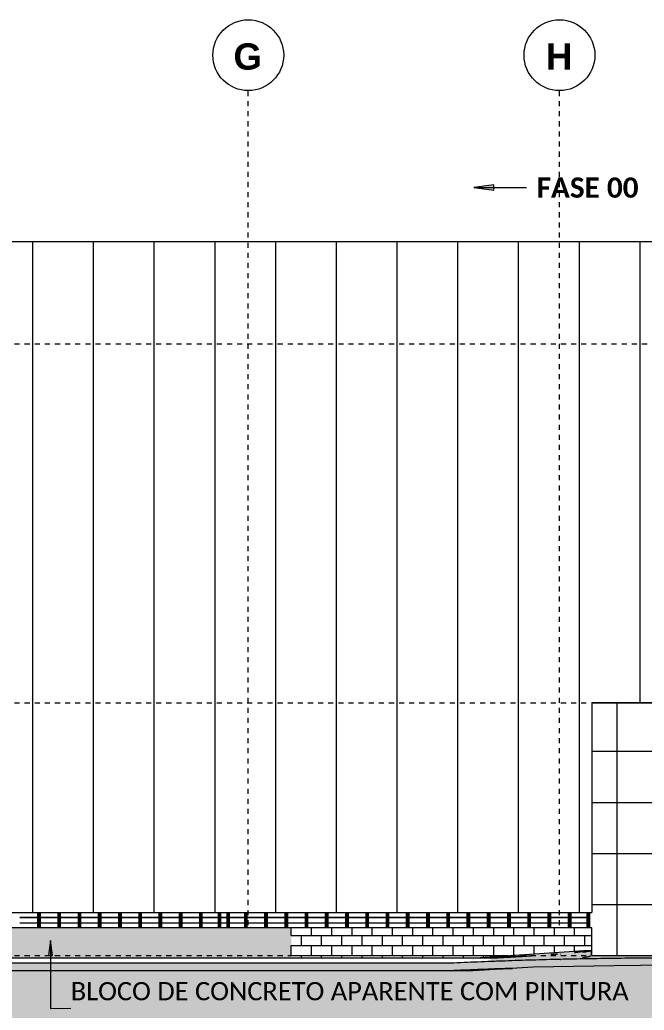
# Model space of a CAD drawing. Header units: metres. Extents: x -3 to 469, y -13 to 19.
# Drawn here: x 316.59 to 328.93, y -1.08 to 18.51 of the extents above; entities that cross this region are included whole.
import ezdxf

# ---------------------------------------------------------------- set-up
doc = ezdxf.new("R2010")
doc.units = ezdxf.units.M
doc.linetypes.add('Center', pattern=[0.029999999120608165, 0.01200000007375544, -0.005999999682284242, 0.005999999682284242, -0.005999999682284242])
doc.linetypes.add('Grid Line', pattern=[0.022225, 0.0127, -0.003175, 0.003175, -0.003175])
for name, color, linetype, lineweight in [('A-ANNO-KEYN', 7, 'Continuous', 5), ('A-DETL-1', 7, 'Continuous', 20), ('A-DOOR', 7, 'Continuous', 9), ('A-FLOR', 7, 'Continuous', 9), ('A-FLOR-1', 7, 'Continuous', 20), ('A-GLAZ-CURT', 7, 'Continuous', 5), ('A-GLAZ-CWMG', 7, 'Continuous', 5), ('A-WALL', 7, 'Continuous', 9), ('G-ANNO-TEXT', 7, 'Continuous', 5), ('I-WALL', 7, 'Continuous', 9), ('S-GRID-IDEN', 7, 'Continuous', 5), ('S-GRID-IDEN-1', 7, 'Continuous', 18)]:
    doc.layers.add(name, color=color, linetype=linetype, lineweight=lineweight)
for name, color, linetype, lineweight, true_color in [('A-DETL-GENF-1', 7, 'Continuous', 5, 0xb8a087), ('A-DOOR-2', 9, 'Continuous', 5, 0x808080), ('A-FLOR-LEVL-2', 7, 'Center', 5, 0x0080c0), ('A-FLOR-PATT-1', 7, 'Continuous', 9, 0x74756c), ('A-FLOR-PATT-2', 7, 'Continuous', 20, 0xc0c0c0), ('A-FLOR-PATT-3', 7, 'Continuous', 20, 0xe3e2df), ('A-FLOR-PATT-4', 7, 'Continuous', 5, 0xb8a087), ('A-FLOR-PATT-5', 7, 'Continuous', 20, 0xd8dad9), ('A-GLAZ-CWMG-1', 7, 'Continuous', 5, 0xf2f2f2), ('A-WALL-PATT-2', 7, 'Continuous', 5, 0x5f5f5f), ('A-WALL-PATT-3', 7, 'Continuous', 5, 0x515151), ('S-GRID-1', 9, 'Grid Line', 5, 0x808080)]:
    doc.layers.add(name, color=color, linetype=linetype, lineweight=lineweight, true_color=true_color)
doc.styles.add('Arial_B', font='arialbd.ttf', dxfattribs={"height": 0.5199999999999995})
doc.styles.add('Calibri_2', font='calibri.ttf', dxfattribs={"height": 0.3599999999999997})
doc.styles.add('Calibri_B', font='calibrib.ttf', dxfattribs={"height": 0.4})
pattern_1 = [(90, (285.6506826586057, 0), (-1.2, 7.347880794884119e-17), [])]
pattern_2 = [(45, (292.2926826586057, 0), (0, 1.796051224213831), [1.27, -1.27]), (45, (292.6296826586056, -0.33676), (0, 1.796051224213831), [1.27, -1.27]), (45, (292.9656826586057, -0.67352), (0, 1.796051224213831), [1.27, -1.27]), (135, (292.2926826586057, 0.2245), (-1.796051224213831, 1.110223024625157e-16), [1.27, -1.27]), (135, (292.6296826586056, 0.56126), (-1.796051224213831, 1.110223024625157e-16), [1.27, -1.27]), (135, (292.9656826586057, 0.89802), (-1.796051224213831, 1.110223024625157e-16), [1.27, -1.27])]

# ---------------------------------------------------------------- blocks, each defined once
blk = doc.blocks.new('_DOR-___-PortaCorrer - PF3-570X500 2-4882894-FACHADA 03')
at = {"layer": 'A-DOOR-2'}
h = blk.add_hatch(dxfattribs=at)
h.set_pattern_fill('FP_62', color=256, style=0, pattern_type=2)
h.set_pattern_definition([(0, (42.798, 0), (0, 1.01), []), (90, (42.798, 0), (-1.2, 7.347880794884119e-17), [])])
h.paths.add_polyline_path([(44.75318645062482, 0), (46.25750000000026, 0), (46.25750000000026, 0.5499999999999963), (46.29750000000026, 0.5499999999999963), (46.29750000000026, 0.84999999999998), (46.25750000000026, 0.84999999999998), (46.25750000000026, 4.999999999999989), (40.55750000000024, 4.999999999999989), (40.55750000000024, 0.84999999999998), (40.51750000000025, 0.84999999999998), (40.51750000000025, 0.5499999999999963), (40.55750000000024, 0.5499999999999963), (40.55750000000024, 0), (44.61138550147869, 0)])
blk = doc.blocks.new('System Panel - COMOVENTE-4464555-FACHADA 03')
at = {"layer": 'A-GLAZ-CURT'}
h = blk.add_hatch(dxfattribs=at)
h.set_pattern_fill('FP_65', color=256, style=0, pattern_type=2)
h.set_pattern_definition([(0, (20.477, 0.65), (0, 0.15), [])])
h.paths.add_polyline_path([(20.63999999999977, 0.5499999999999998), (20.63999999999977, 0.7500000000000063), (20.31499999969496, 0.7500000000000063), (20.31499999969496, 0.5499999999999998), (20.57999999999978, 0.5499999999999998)])
blk.add_line((20.63999999999975, 0.7499999999999998), (20.31499999969495, 0.7499999999999998), dxfattribs=at)
blk = doc.blocks.new('System Panel - COMOVENTE-4463888-FACHADA 03')
at = {"layer": 'A-GLAZ-CURT'}
h = blk.add_hatch(dxfattribs=at)
h.set_pattern_fill('FP_66', color=256, style=0, pattern_type=2)
h.set_pattern_definition([(0, (20.09, 0.65), (0, 0.15), [])])
h.paths.add_polyline_path([(20.26499999969496, 0.5499999999999998), (20.26499999969496, 0.7500000000000063), (19.91499999969496, 0.7500000000000063), (19.91499999969496, 0.5499999999999998), (20.11458733656054, 0.5499999999999998)])
blk.add_line((20.26499999969495, 0.7499999999999998), (19.91499999969495, 0.7499999999999998), dxfattribs=at)
blk = doc.blocks.new('System Panel - COMOVENTE-V48-FACHADA 03')
at = {"layer": 'A-GLAZ-CURT'}
h = blk.add_hatch(dxfattribs=at)
h.set_pattern_fill('FP_68', color=256, style=0, pattern_type=2)
h.set_pattern_definition([(0, (20.477, 0.85), (0, 0.15), [])])
h.paths.add_polyline_path([(20.63999999999977, 0.7499999999999998), (20.63999999999977, 0.8499999999999771), (20.31499999969496, 0.8499999999999771), (20.31499999969496, 0.7499999999999998), (20.49956544771779, 0.7499999999999998)])
blk.add_line((20.31499999969495, 0.7499999999999998), (20.63999999999975, 0.7499999999999998), dxfattribs=at)
blk = doc.blocks.new('System Panel - COMOVENTE-V49-FACHADA 03')
at = {"layer": 'A-GLAZ-CURT'}
h = blk.add_hatch(dxfattribs=at)
h.set_pattern_fill('FP_69', color=256, style=0, pattern_type=2)
h.set_pattern_definition([(0, (20.09, 0.85), (0, 0.15), [])])
h.paths.add_polyline_path([(20.26499999969499, 0.7499999999999998), (20.26499999969499, 0.8499999999999771), (19.91499999969498, 0.8499999999999771), (19.91499999969498, 0.7499999999999998), (20.11458733656054, 0.7499999999999998)])
blk.add_line((19.91499999969496, 0.7499999999999998), (20.26499999969495, 0.7499999999999998), dxfattribs=at)
blk = doc.blocks.new('Rectangular Mullion - 80mm x 50mm aluminio-4468392-FACHADA 03')
at = {"layer": 'A-GLAZ-CWMG-1'}
blk.add_hatch(color=256, dxfattribs=at).paths.add_polyline_path([(40.46750000000026, 0.8499999999999882), (40.46750000000026, 0.7500000000000109), (40.51750000000025, 0.7500000000000109), (40.51750000000025, 0.8499999999999882)])
at = {"layer": 'A-GLAZ-CWMG'}
for p, q in [((40.46750000000021, 0.7500000000000001), (40.46750000000021, 0.8499999999999915)), ((40.51750000000021, 0.7500000000000001), (40.51750000000021, 0.8499999999999915))]:
    blk.add_line(p, q, dxfattribs=at)
blk = doc.blocks.new('Rectangular Mullion - 80mm x 50mm aluminio-4464568-FACHADA 03')
at = {"layer": 'A-GLAZ-CWMG-1'}
blk.add_hatch(color=256, dxfattribs=at).paths.add_polyline_path([(20.63999999999978, 0.7499999999999998), (20.63999999999978, 0.5499999999999933), (20.68999999999977, 0.5499999999999933), (20.68999999999977, 0.7499999999999998)])
at = {"layer": 'A-GLAZ-CWMG'}
for p, q in [((20.63999999999975, 0.5499999999999998), (20.63999999999975, 0.7499999999999998)), ((20.68999999999975, 0.5499999999999998), (20.68999999999975, 0.7499999999999998)), ((20.68999999999975, 0.5499999999999998), (20.63999999999975, 0.5499999999999998))]:
    blk.add_line(p, q, dxfattribs=at)
blk = doc.blocks.new('Rectangular Mullion - 80mm x 50mm aluminio-4464544-FACHADA 03')
at = {"layer": 'A-GLAZ-CWMG-1'}
blk.add_hatch(color=256, dxfattribs=at).paths.add_polyline_path([(20.31499999969498, 0.5499999999999998), (20.31499999969498, 0.7500000000000063), (20.26499999969496, 0.7500000000000063), (20.26499999969496, 0.5499999999999998), (20.30707639213917, 0.5499999999999998)])
at = {"layer": 'A-GLAZ-CWMG'}
for p, q in [((20.26499999969495, 0.7499999999999998), (20.26499999969495, 0.5499999999999998)), ((20.31499999969495, 0.7499999999999998), (20.31499999969495, 0.5499999999999998)), ((20.31499999969495, 0.5499999999999998), (20.26499999969495, 0.5499999999999998))]:
    blk.add_line(p, q, dxfattribs=at)
blk = doc.blocks.new('Rectangular Mullion - 80mm x 50mm aluminio-4464545-FACHADA 03')
at = {"layer": 'A-GLAZ-CWMG-1'}
blk.add_hatch(color=256, dxfattribs=at).paths.add_polyline_path([(20.31499999969498, 0.749999999999983), (20.31499999969498, 0.8499999999999602), (20.26499999969496, 0.8499999999999592), (20.26499999969496, 0.7499999999999819), (20.30707639213917, 0.7499999999999829)])
at = {"layer": 'A-GLAZ-CWMG'}
for p, q in [((20.26499999969495, 0.8499999999999908), (20.26499999969495, 0.7499999999999992)), ((20.31499999969495, 0.8499999999999918), (20.31499999969495, 0.7500000000000003))]:
    blk.add_line(p, q, dxfattribs=at)
blk = doc.blocks.new('Rectangular Mullion - 80mm x 50mm aluminio-4468393-FACHADA 03')
at = {"layer": 'A-GLAZ-CWMG-1'}
blk.add_hatch(color=256, dxfattribs=at).paths.add_polyline_path([(26.51999999999975, 0.55), (26.51999999999975, 0.7500000000000066), (26.46999999999976, 0.7500000000000066), (26.46999999999976, 0.55)])
at = {"layer": 'A-GLAZ-CWMG'}
for p, q in [((26.46999999999974, 0.7500000000000001), (26.46999999999974, 0.55)), ((26.51999999999974, 0.7500000000000001), (26.51999999999974, 0.55)), ((26.51999999999974, 0.55), (26.46999999999974, 0.55))]:
    blk.add_line(p, q, dxfattribs=at)
blk = doc.blocks.new('Rectangular Mullion - 80mm x 50mm aluminio-4468394-FACHADA 03')
at = {"layer": 'A-GLAZ-CWMG-1'}
blk.add_hatch(color=256, dxfattribs=at).paths.add_polyline_path([(26.46999999999976, 0.7500000000000001), (26.51999999999975, 0.7500000000000001), (26.51999999999975, 0.8499999999999773), (26.46999999999976, 0.8499999999999773), (26.46999999999976, 0.8052303374414579)])
at = {"layer": 'A-GLAZ-CWMG'}
for p, q in [((26.46999999999974, 0.8499999999999915), (26.46999999999974, 0.7500000000000001)), ((26.51999999999974, 0.8499999999999915), (26.51999999999974, 0.7500000000000001))]:
    blk.add_line(p, q, dxfattribs=at)
blk = doc.blocks.new('System Panel - COMOVENTE-4474291-FACHADA 03')
at = {"layer": 'A-GLAZ-CURT'}
h = blk.add_hatch(dxfattribs=at)
h.set_pattern_fill('FP_73', color=256, style=0, pattern_type=2)
h.set_pattern_definition([(0, (33.287, 0.65), (0, 0.15), [])])
h.paths.add_polyline_path([(33.22999999999979, 0.55), (33.34499999999992, 0.5500941161651585), (33.34499999999992, 0.7500000000000066), (33.22999999999979, 0.7500000000000066), (33.22999999999979, 0.5500941161651585)])
blk.add_line((33.34499999999989, 0.7500000000000001), (33.22999999999976, 0.7500000000000001), dxfattribs=at)
blk = doc.blocks.new('System Panel - COMOVENTE-V52-FACHADA 03')
at = {"layer": 'A-GLAZ-CURT'}
h = blk.add_hatch(dxfattribs=at)
h.set_pattern_fill('FP_74', color=256, style=0, pattern_type=2)
h.set_pattern_definition([(0, (33.287, 0.85), (0, 0.15), [])])
h.paths.add_polyline_path([(33.30008764369651, 0.7500000000000001), (33.34499999999992, 0.7500000000000001), (33.34499999999992, 0.8499999999999773), (33.22999999999979, 0.8499999999999773), (33.22999999999979, 0.7500000000000001), (33.2760219641907, 0.7500000000000001)])
blk.add_line((33.22999999999976, 0.7500000000000001), (33.34499999999989, 0.7500000000000001), dxfattribs=at)
blk = doc.blocks.new('System Panel - COMOVENTE-4792840-FACHADA 03')
at = {"layer": 'A-GLAZ-CURT'}
h = blk.add_hatch(dxfattribs=at)
h.set_pattern_fill('FP_81', color=256, style=0, pattern_type=2)
h.set_pattern_definition([(0, (33.544, 0.65), (0, 0.15), [])])
h.paths.add_polyline_path([(33.39499999999992, 0.55), (33.69249999969546, 0.5500941161651585), (33.69249999969546, 0.7500000000000066), (33.39499999999992, 0.7500000000000066), (33.39499999999992, 0.5500941161651585)])
blk.add_line((33.69249999969542, 0.7500000000000001), (33.39499999999988, 0.7500000000000001), dxfattribs=at)
blk = doc.blocks.new('System Panel - COMOVENTE-V61-FACHADA 03')
at = {"layer": 'A-GLAZ-CURT'}
h = blk.add_hatch(dxfattribs=at)
h.set_pattern_fill('FP_82', color=256, style=0, pattern_type=2)
h.set_pattern_definition([(0, (33.544, 0.85), (0, 0.15), [])])
h.paths.add_polyline_path([(33.39499999999992, 0.7500000000000001), (33.69249999969546, 0.7500000000000001), (33.69249999969546, 0.8499999999999773), (33.39499999999992, 0.8499999999999773), (33.39499999999992, 0.8052303374414579)])
blk.add_line((33.39499999999988, 0.7500000000000001), (33.69249999969542, 0.7500000000000001), dxfattribs=at)
blk = doc.blocks.new('Eixo - CABEÇA DE EIXO - PRETO-498843-FACHADA 03')
at = {"layer": 'S-GRID-IDEN-1'}
blk.add_circle((7.579999999999852, 17.80780489437251), 0.6999999999999995, dxfattribs=at)

msp = doc.modelspace()

# ---------------------------------------------------------------- hatches: boundary and pattern name
at = {"layer": 'A-ANNO-KEYN'}
msp.add_hatch(color=256, dxfattribs=at).paths.add_polyline_path([(317.1996341455227, 0.2998647968201069), (317.1601383962465, -0.0001352031798931246), (317.239129894799, -0.0001352031798931246)])
at = {"layer": 'A-DETL-GENF-1'}
h = msp.add_hatch(dxfattribs=at)
h.set_pattern_fill('FP_49', color=256, style=0, pattern_type=2)
h.set_pattern_definition(pattern_2)
h.paths.add_polyline_path([(303.6034888835936, -12.97212561147883), (343.6412124439481, -12.97212561147883), (343.6412124439481, -0.3000000000013352), (342.9594195465495, -0.3000000000013352), (340.9797702107379, -0.2528434592219048), (333.6317815538595, -0.1824238642519507), (330.3594676090228, -0.1844558582933729), (328.2420879976579, -0.2019106275537743), (326.7021755530289, -0.2304402840508508), (325.5544284177802, -0.3000000000013352), (314.5753650515754, -0.2981694964382585), (312.2654963846319, -0.2528110085935074), (307.7186826586056, -0.3000000000013352), (307.7186826586056, -0.2000000000000065), (287.2848842916971, -0.2000000000000065), (283.0288400875979, -1.833742301474804), (279.3044600019482, -2.831686937731223), (275.4827530811579, -4.29749408808457), (274.3030608364272, -4.703694703129012), (272.8886551865755, -5.849057814839805), (271.6661313134695, -6.900000000000078), (270.150115869496, -8.265026436971562), (266.1276705105915, -12.01601741731586), (265.6276705105915, -12.01601741731586), (263.1807872120819, -12.14337577164138), (254.8560644967603, -12.43408149466585), (253.7565938355732, -12.43408149466585), (245.0868159876909, -11.97971769078101), (245.0868159876909, -12.97212561147883), (300.5236639943356, -12.97212561147883)])
at = {"layer": 'A-FLOR-PATT-1'}
h = msp.add_hatch(color=256, dxfattribs=at)
h.paths.add_polyline_path([(328.885540927495, -0.1959467432163153), (330.7444457201801, -0.1824238642519507), (333.6801098706472, -0.1824238642519507), (340.9797702107379, -0.2528434592219048), (342.9594195465493, -0.3000000000000011), (343.6412124439481, -0.3000000000000011), (343.6412124439481, -0.1500000000000005), (335.0611951635282, -0.1500000000000005), (330.5519566646014, -0.04123149299376801), (329.782000442287, -0.04263684405322565), (328.8855472444629, -0.05039373461960818), (328.8855415143849, -0.1824238642518814)])
h.paths.add_polyline_path([(321.3124819968273, -0.3000000000000011), (325.1014782296008, -0.3000000000000011), (326.543627138167, -0.2400491799160677), (326.7404228435612, -0.2281222903189744), (328.4345770532366, -0.1994625042432615), (328.8855407344936, -0.1953357354524866), (328.8855407344936, -0.05039381139507823), (327.8039566408422, -0.06500769831546369), (326.8946646086075, -0.08552900719082236), (326.5096864974503, -0.09706850526216941), (325.7397302751358, -0.1246191251073798), (325.1014782296008, -0.1500000000000005), (314.4798860195558, -0.1500000000000005), (313.6033699074273, -0.1275491367204109), (312.8429635513677, -0.1119840079570908), (312.0730073290532, -0.1081307474747412), (311.3030511067387, -0.1092905073975125), (310.6649164848492, -0.1133853975229789), (309.3781605509524, -0.1276612733638053), (307.8686826586054, -0.1500000000000005), (307.8686826586054, -0.3000000000000011), (309.5706496065311, -0.2751090173921032), (310.7255839400028, -0.2629689078786536), (312.3600333193026, -0.2539927970233029), (312.8429635513677, -0.2619840076004209), (313.0354526069464, -0.265105297971854), (314.767854107154, -0.3000000000000011), (320.5425257745129, -0.3000000000000011)])
at = {"layer": 'A-FLOR-PATT-2'}
h = msp.add_hatch(color=256, dxfattribs=at)
h.paths.add_polyline_path([(327.2347524528718, -0.07658983573285337), (327.5859723471527, -0.069374999993147), (328.2420879976579, -0.0583350962623867), (328.8855472444629, -0.05039373461960818), (330.7713232287042, -0.03092361974532601), (333.1836826586056, 0), (327.8892404778433, -0.002027285687116637), (327.8691208918352, -0.01050880055195366), (327.835001796011, -0.01892675024917553), (327.7701634276688, -0.02999999999999318), (327.6246932749728, -0.0467473002779042), (327.3994407413324, -0.06587072990719639), (327.2524261774951, -0.07584053340885052)])
h.paths.add_polyline_path([(331.7129282608178, -0.010307873248442), (331.7129282608178, -0.01030048927726702), (331.8993800536518, -0.01030523749513418)])
at = {"layer": 'A-FLOR-PATT-3'}
msp.add_hatch(color=256, dxfattribs=at).paths.add_polyline_path([(325.8957244905614, -0.1187107580468018), (326.6367229260052, -0.0928822945924077), (327.0370271738484, -0.08178702287310821), (327.3075993415737, -0.07249923347535941), (327.5641497049385, -0.05250203118477457), (327.603641384644, -0.04874975557895855), (327.7521293596148, -0.03231959076345702), (327.8297931609569, -0.01999962303158004), (327.8792290719284, -0.007491816312069341), (327.8929572533761, -3.465174813754857e-14), (327.8929572533761, 0.0999999999999946), (327.8792140579827, 0.09250000000000497), (327.8540687895645, 0.08499999999998067), (327.7701574099569, 0.06999999999998409), (327.643089015813, 0.0549999999999875), (327.4721317753434, 0.03971635941964292), (327.1582840395506, 0.01750000000000469), (326.6367229260052, -0.01250000000000582), (325.8957244905614, -0.05000000000000596), (325.8957244905614, -0.107858603988188)])
at = {"layer": 'A-FLOR-PATT-4'}
h = msp.add_hatch(dxfattribs=at)
h.set_pattern_fill('FP_49', color=256, style=0, pattern_type=2)
h.set_pattern_definition(pattern_2)
h.paths.add_polyline_path([(325.5544284177802, -0.3000000000013525), (326.3171974418717, -0.2534115656539361), (325.9322193307144, -0.2673284958208825), (325.1014782296008, -0.3000000000000011), (325.1622631083999, -0.3000000000013525)])
h.paths.add_polyline_path([(307.8686826586054, -0.3000000000000011), (311.688029217896, -0.2580440090810928), (310.6649164848492, -0.2633853975229795), (309.3781605509524, -0.2776612733638059), (308.2232262174807, -0.2944082430109012)])
h.paths.add_polyline_path([(313.8966728224703, -0.2846354590010363), (312.9020945271889, -0.2623959316506018), (312.8429635513677, -0.2636230764931934), (313.8054088292609, -0.2828155320182527)])
h.paths.add_polyline_path([(340.6670398434007, -0.2498265591503023), (339.7168015138987, -0.2268382595884956), (339.021475110061, -0.225721712182296), (337.6116483601366, -0.2203512930828405), (340.5613875546901, -0.2488073348258608)])
at = {"layer": 'A-FLOR-PATT-5'}
msp.add_hatch(color=256, dxfattribs=at).paths.add_polyline_path([(325.6116524987548, -0.05000000000000596), (325.9322193307144, -0.0480297773779715), (326.7754846835892, -0.0008473642069161088), (327.164805539359, 0.02499999999999432), (327.4067867064947, 0.04474676608196401), (327.5569552478872, 0.06052788738167797), (327.6650162940667, 0.07631624319439675), (327.7023303488075, 0.08421052631578219), (327.7288966657816, 0.09250000000000497), (327.7424447278855, 0.0999999999999946), (325.4929424733851, -0.05000000000000596), (325.5472412195571, -0.05000000000000596)])
h = msp.add_hatch(color=256, dxfattribs=at)
h.paths.add_polyline_path([(327.7281836098814, 0.09210526315788839), (327.7281896097762, 0.09210526315788839), (327.7308139663245, 0.09195679570430944)])
h.paths.add_polyline_path([(327.1112614597201, 0.02105263157893255), (327.1112670633701, 0.02105220792321197), (327.0871536641862, 0.01927598329146081)])
h.paths.add_polyline_path([(325.8957244905614, -0.04998489169373602), (326.8176616316161, -0.002631578947386061), (327.2796427197648, 0.02552291728819032), (327.5642583102762, 0.04751032662638564), (327.7118533530916, 0.06249999999999446), (327.8176542090326, 0.07749999999999105), (327.8792069385224, 0.09250000000000497), (327.8929572533761, 0.0999999999999946), (327.7424447278855, 0.0999999999999946), (327.7281836098814, 0.09210526315788839), (327.7023303488074, 0.08421052631578219), (327.6164559616067, 0.0684210526315871), (327.4721317753434, 0.05118246401783422), (327.2627453317877, 0.03250000000000128), (326.9964082100764, 0.01315789473684367), (326.4751081602921, -0.01842105263158114), (325.9322193307144, -0.0480297773779715)])
at = {"layer": 'A-WALL-PATT-2'}
h = msp.add_hatch(dxfattribs=at)
h.set_pattern_fill('FP_63', color=256, style=0, pattern_type=2)
h.set_pattern_definition(pattern_1)
h.paths.add_polyline_path([(317.4627008852548, 0.84999999999998), (327.8561826586059, 0.84999999999998), (327.8571098865007, 4.999999999999989), (333.5961826586059, 4.999999999999989), (333.5961826586059, 0.84999999999998), (341.9486826586055, 0.84999999999998), (341.9486826586055, 14.11342740336041), (286.8904220323359, 14.11342740336041), (286.8904220323359, 0.84999999999998), (308.0686826586054, 0.84999999999998), (308.0686826586054, 4.999999999999989), (313.7686826586054, 4.999999999999989), (313.7686826586054, 0.84999999999998), (315.9227884406258, 0.84999999999998)])
h = msp.add_hatch(dxfattribs=at)
h.set_pattern_fill('FP_63', color=256, style=0, pattern_type=2)
h.set_pattern_definition(pattern_1)
h.paths.add_polyline_path([(327.8561826586059, 0.84999999999998), (327.8961826586059, 0.84999999999998), (327.8961826586059, 4.999999999999989), (327.8561826586059, 4.999999999999989), (327.8561826586059, 1.315502779994072)])
at = {"layer": 'A-WALL-PATT-3'}
h = msp.add_hatch(dxfattribs=at)
h.set_pattern_fill('FP_48', color=256, style=0, pattern_type=2)
h.set_pattern_definition([(0, (321.8886826586057, 0), (0, 0.2), []), (90, (321.8886826586057, 0), (-0.2, 0.2), [0.2, -0.2])])
h.paths.add_polyline_path([(319.7725695521983, -0.05000000000000596), (321.9586826586054, -0.05000000000000596), (321.9586826586054, 0.5499999999999963), (313.7686826586054, 0.5499999999999963), (313.7686826586054, 0.0999999999999946), (313.9338821772694, 0.09884181641048986), (315.7666233134605, -0.05000000000000596), (319.0026133298838, -0.05000000000000596)])
h.paths.add_polyline_path([(286.9256826580302, -0.04875540998695797), (293.2090798823477, -0.03901235445288258), (307.7186826586054, -0.003799999999999136), (307.7186826586054, 0), (308.0686826586054, 0), (308.0686826586054, 0.5499999999999963), (286.9256826580302, 0.5499999999999963), (286.9256826580302, -0.02379999999999459)])
h = msp.add_hatch(dxfattribs=at)
h.set_pattern_fill('FP_61', color=256, style=0, pattern_type=2)
h.set_pattern_definition([(0, (321.9586826586057, 0), (0, 0.2), []), (90, (321.9586826586057, 0), (-0.2, 0.2), [0.2, -0.2])])
h.paths.add_polyline_path([(341.6216826589584, -0.1500000000000005), (341.6200773603725, 0.5499999999999963), (333.5961826586059, 0.5499999999999963), (333.5961826586059, 0), (334.0167596650168, -0.0002041264587954629), (340.2086826586043, -0.1500000000000005), (341.3313437770046, -0.1500000000000005)])
h.paths.add_polyline_path([(325.1622631083999, -0.05000000000000596), (325.524256681359, -0.04791192421049505), (327.7424447278855, 0.0999999999999946), (327.8929572533761, 0.0999999999999946), (327.8929572533761, 0), (327.8961826586059, 0), (327.8961826586059, 0.5499999999999963), (321.9586826586054, 0.5499999999999963), (321.9586826586054, -0.05000000000000596), (323.6223506637709, -0.05000000000000596)])
at = {"layer": 'G-ANNO-TEXT'}
msp.add_hatch(color=256, dxfattribs=at).paths.add_polyline_path([(325.5630768444549, 15.18951294367609), (325.9630768444549, 15.13685194464113), (325.9630768444549, 15.24217394271104)])

# ---------------------------------------------------------------- linework, layer by layer
at = {"layer": 'A-ANNO-KEYN'}
for p, q in [((317.1996341455227, 0.2998647968201069), (317.1601383962465, -0.0001352031798931246)), ((317.239129894799, -0.0001352031798931246), (317.1996341455227, 0.2998647968201069)), ((317.1996341455227, 0.2998647968201069), (317.1996341455227, -1.043845214071044)), ((317.1601383962465, -0.0001352031798931246), (317.239129894799, -0.0001352031798931246)), ((317.1996341455227, -1.043845214071044), (317.5998881913201, -1.042845214071044))]:
    msp.add_line(p, q, dxfattribs=at)
at = {"layer": 'A-DETL-1'}
for p, q in [((341.9886826586055, 14.1134274033604), (286.850422032336, 14.1134274033604)), ((333.5961826586058, 4.999999999999982), (327.8961826586058, 4.999999999999982)), ((327.8961826586058, 4.999999999999982), (327.8961826586058, 0.8499999999999995)), ((313.7686826586054, 0.8499999999999998), (327.8961826586058, 0.8499999999999998)), ((330.6201098706556, -0.182423864251883), (328.340179155812, -0.2001984400193067)), ((325.5544284177801, -0.3000000000013222), (314.6671594292232, -0.3000000000013222)), ((326.7404228435612, -0.2281222903189637), (325.5544284177801, -0.3000000000013222)), ((328.3401791558085, -0.2001984400193618), (326.7404228435612, -0.2281222903189641))]:
    msp.add_line(p, q, dxfattribs=at)
at = {"layer": 'A-FLOR'}
for p, q in [((325.4929424733851, -0.05), (327.7424447278855, 0.09999999999999994)), ((327.7424447278855, 0.09999999999999998), (327.892957253376, 0.09999999999999998)), ((327.892957253376, -0.0008491914039074438), (327.892957253376, 0.1)), ((327.892957253376, 0), (334.008321947182, 0)), ((325.8957244905614, -0.05), (315.76591542142, -0.05))]:
    msp.add_line(p, q, dxfattribs=at)
for points in [[(327.1112614597201, 0.02105263157894502), (327.1034881452734, 0.020500260902526), (327.095657773299, 0.01994789022610698), (327.0877715615856, 0.01939551954968797)], [(327.0877715615856, 0.01939551954969035), (327.095657773299, 0.01994789022610936), (327.1034881452733, 0.02050026090252837), (327.1112614597201, 0.02105263157894738)], [(327.279909090382, 0.0255229172881887), (327.2773631752346, 0.02534861152545913), (327.2748107227008, 0.02517430576272956), (327.272251761279, 0.02499999999999999)], [(327.7281836098814, 0.09210526315789462), (327.7214915637018, 0.08947387577818923), (327.712867774953, 0.08684248839848384), (327.7023326497412, 0.08421110101877845)], [(327.7023326497412, 0.08421110101878886), (327.712867774953, 0.08684248839849079), (327.7214915637018, 0.08947387577819273), (327.7281836098813, 0.09210526315789465)], [(327.8176542090325, 0.07750000000000001), (327.7896585961095, 0.0725), (327.754274690299, 0.06749999999999999), (327.7118533530916, 0.06249999999999999)], [(327.8792069385224, 0.0925), (327.8727192648755, 0.09000031970555787), (327.8643335685622, 0.08750063941111573), (327.8540695127976, 0.08500095911667359)], [(326.0475195994591, -0.04250000000000005), (325.9970629059383, -0.04500000000000003), (325.9464276867686, -0.04750000000000001), (325.8957244905614, -0.05)], [(326.0428083626211, -0.04210526315789651), (325.9939335095326, -0.04473180600317529), (325.9448684420909, -0.04735834884845407), (325.89572515482, -0.04998489169373285)], [(325.89572515482, -0.04998489169373099), (325.944868442091, -0.04735834884845221), (325.9939335095327, -0.04473180600317345), (326.0428083626211, -0.04210526315789468)], [(326.1890285846602, -0.03421052631579127), (326.1405547083772, -0.03684209658058632), (326.0917772496447, -0.03947366684538138), (326.0428088473186, -0.04210523711017643)], [(326.0428088473186, -0.04210523711017459), (326.0917772496447, -0.03947366684537953), (326.1405547083772, -0.03684209658058447), (326.1890285846602, -0.03421052631578941)], [(326.1982435544632, -0.03500000000000004), (326.1482546415565, -0.03749999096279324), (326.0979766564793, -0.03999998192558646), (326.0475201466442, -0.04249997288837966)], [(327.2722517612791, -0.0749999999999999), (327.2748107227009, -0.07482569423727352), (327.2773631752347, -0.07465138847454712), (327.2799090903821, -0.07447708271182073)], [(327.7118533530917, -0.03750000000000001), (327.7542746902991, -0.03249999999999999), (327.7896585961096, -0.02749999999999997), (327.8176542090326, -0.02249999999999995)], [(327.8540695127976, -0.01499904088334656), (327.8643335685622, -0.01249936058889769), (327.8727192648756, -0.009999680294448811), (327.8792069385224, -0.007499999999999936)]]:
    msp.add_open_spline(points, degree=3, dxfattribs=at)
for points, knots in [([(327.2183496189974, 0.02894736842105013), (327.2011886973586, 0.02763157894736676), (327.1661675902109, 0.02500028192356864), (327.1297858891992, 0.02236898489977052), (327.1112733619034, 0.02105347734965577)], [-0.5263157894736674, -0.5263157894736674, -0.5263157894736674, -0.5263157894736674, -0.5, -0.4736898489977051, -0.4736898489977051, -0.4736898489977051, -0.4736898489977051]), ([(327.1112733619034, 0.02105347734965831), (327.1297858891991, 0.02236898489977221), (327.1661675902109, 0.02500028192357031), (327.2011886973585, 0.02763157894736842), (327.2183496189974, 0.02894736842105264)], [-0.5263101510022778, -0.5263101510022778, -0.5263101510022778, -0.5263101510022778, -0.5, -0.4736842105263156, -0.4736842105263156, -0.4736842105263156, -0.4736842105263156]), ([(327.6650141621752, 0.07631578947368409), (327.6399398473815, 0.07171052631578938), (327.604728300235, 0.06644789228512532), (327.5623590580642, 0.06118525825446125), (327.5569563174909, 0.0605278873816919)], [-0.8421052631578944, -0.8421052631578944, -0.8421052631578944, -0.8421052631578944, -0.75, -0.7368525825446128, -0.7368525825446128, -0.7368525825446128, -0.7368525825446128]), ([(327.5569563174909, 0.06052788738169645), (327.5623590580642, 0.06118525825446429), (327.604728300235, 0.06644789228512686), (327.6399398473815, 0.07171052631578942), (327.6650141621752, 0.07631578947368416)], [-0.2631474174553569, -0.2631474174553569, -0.2631474174553569, -0.2631474174553569, -0.25, -0.1578947368421054, -0.1578947368421054, -0.1578947368421054, -0.1578947368421054]), ([(327.7023303488074, 0.08421052631578219), (327.6983792848721, 0.08322368421052143), (327.6871269022878, 0.08059225560651355), (327.6739707779248, 0.07796082700250569), (327.665016617884, 0.07631624050375856)], [-0.894736842105215, -0.894736842105215, -0.894736842105215, -0.894736842105215, -0.875, -0.8421082700250575, -0.8421082700250575, -0.8421082700250575, -0.8421082700250575]), ([(327.665016617884, 0.0763162405037622), (327.6739707779249, 0.07796082700250814), (327.6871269022878, 0.08059225560651719), (327.6983792848721, 0.08322368421052626), (327.7023303488074, 0.08421052631578939)], [-0.1578917299749184, -0.1578917299749184, -0.1578917299749184, -0.1578917299749184, -0.125, -0.1052631578947372, -0.1052631578947372, -0.1052631578947372, -0.1052631578947372]), ([(327.8540655744309, 0.085), (327.8489326498995, 0.08374999999999999), (327.8377277538692, 0.08125008294207624), (327.8246539797869, 0.0787501658841525), (327.817655602235, 0.07750024882622876)], [-0.9000000000000001, -0.9000000000000001, -0.9000000000000001, -0.9000000000000001, -0.875, -0.8500016588415252, -0.8500016588415252, -0.8500016588415252, -0.8500016588415252]), ([(326.3334147539839, -0.02631578947368605), (326.3035809078945, -0.02796052631579071), (326.2555666419773, -0.03059209968980941), (326.2072065530832, -0.03322367306382811), (326.1890288926458, -0.03421050959574216)], [-0.1578947368420931, -0.1578947368420931, -0.1578947368420931, -0.1578947368420931, -0.125, -0.105263269361719, -0.105263269361719, -0.105263269361719, -0.105263269361719]), ([(326.1890288926458, -0.03421050959574028), (326.2072065530832, -0.03322367306382686), (326.2555666419773, -0.03059209968980815), (326.3035809078945, -0.02796052631578944), (326.3334147539839, -0.02631578947368415)], [-0.8947367306382685, -0.8947367306382685, -0.8947367306382685, -0.8947367306382685, -0.875, -0.8421052631578944, -0.8421052631578944, -0.8421052631578944, -0.8421052631578944]), ([(326.3472280026774, -0.02750000000000003), (326.3225828656653, -0.02875000000000002), (326.2730828227675, -0.03124999166582706), (326.2232384335995, -0.0337499833316541), (326.1982440544045, -0.03499997499748115)], [-0.1499999999999998, -0.1499999999999998, -0.1499999999999998, -0.1499999999999998, -0.125, -0.100000166683459, -0.100000166683459, -0.100000166683459, -0.100000166683459]), ([(326.6131278486332, -0.0105263157894737), (326.6018061753597, -0.01118421052631581), (326.5108488022472, -0.01644735862140798), (326.4169498727018, -0.02171050671650013), (326.3334152872505, -0.02631576007475018)], [-0.2631578947368421, -0.2631578947368421, -0.2631578947368421, -0.2631578947368421, -0.25, -0.1578949328349989, -0.1578949328349989, -0.1578949328349989, -0.1578949328349989]), ([(326.3334152872505, -0.02631576007474825), (326.4169498727018, -0.02171050671649884), (326.5108488022472, -0.01644735862140729), (326.6018061753596, -0.01118421052631575), (326.6131278486332, -0.01052631578947362)], [-0.8421050671649883, -0.8421050671649883, -0.8421050671649883, -0.8421050671649883, -0.75, -0.7368421052631575, -0.7368421052631575, -0.7368421052631575, -0.7368421052631575]), ([(326.7027605492946, -0.008961528298612565), (326.6809173465728, -0.01014101886574171), (326.5655684993073, -0.01632050458873929), (326.4458087384868, -0.02249999031173687), (326.3472282891997, -0.02749998546760531)], [-0.2735898113425829, -0.2735898113425829, -0.2735898113425829, -0.2735898113425829, -0.25, -0.1500000968826313, -0.1500000968826313, -0.1500000968826313, -0.1500000968826313]), ([(327.817655602235, -0.02249975117378514), (327.8246539797869, -0.02124983411585676), (327.8377277538692, -0.01874991705792836), (327.8489326498996, -0.01624999999999996), (327.854065574431, -0.01499999999999994)], [-0.1499983411585677, -0.1499983411585677, -0.1499983411585677, -0.1499983411585677, -0.125, -0.09999999999999964, -0.09999999999999964, -0.09999999999999964, -0.09999999999999964])]:
    msp.add_open_spline(points, degree=3, knots=knots, dxfattribs=at)
at = {"layer": 'A-FLOR-1'}
msp.add_line((325.1014782296008, -0.15), (314.4798860195558, -0.15), dxfattribs=at)
for points, knots in [([(329.967203418737, -0.0412314929937595), (329.7869261108648, -0.04244039154915893), (329.4263731603514, -0.04519355228696721), (328.885545252634, -0.05017438707177453), (328.3447292958896, -0.05647130714347673), (327.8940744052784, -0.06322133165720548), (327.5335901338473, -0.06993043653470409), (327.2632508610226, -0.07568463095381676), (326.9929629052632, -0.08237424010311496), (326.7226988714311, -0.08987060881187366), (326.452466958626, -0.09843712604876985), (326.2272881425464, -0.1062022333177759), (326.0471254487769, -0.1127243667827723), (325.8669558754743, -0.1195399263175806), (325.641762289323, -0.1283082825682788), (325.3715974966174, -0.1389563577057), (325.1915126998712, -0.1462882131702219), (325.1014782296008, -0.15)], [0, 0, 0, 0, 0.1111111111111111, 0.2222222222222222, 0.3333333333333333, 0.4444444444444444, 0.5, 0.5555555555555556, 0.6111111111111112, 0.6666666666666666, 0.7222222222222222, 0.7777777777777778, 0.8055555555555556, 0.8333333333333333, 0.8888888888888888, 0.9444444444444444, 1, 1, 1, 1]), ([(326.3302320520069, -0.2526824332517574), (326.2809042424386, -0.2543744282552097), (326.1865387751274, -0.2576774155953088), (326.0471254487769, -0.2627243667827722), (325.8669558754743, -0.2695399263175801), (325.641762289323, -0.2783082825682785), (325.3715974966175, -0.2889563577056997), (325.1915126998713, -0.2962882131702219), (325.1014782296008, -0.2999999999999999)], [0.7473534377712155, 0.7473534377712155, 0.7473534377712155, 0.7473534377712155, 0.7777777777777778, 0.8055555555555556, 0.8333333333333333, 0.8888888888888888, 0.9444444444444444, 1, 1, 1, 1]), ([(325.1014782296008, -0.2999999999999999), (325.1915323642509, -0.2962874493986283), (325.3716436459021, -0.2889545596806212), (325.6418228138336, -0.2783059099636906), (325.8669743039862, -0.2695391465683028), (326.0471027363435, -0.2627251483811885), (326.1865070853765, -0.2576785617558238), (326.280881504666, -0.2543752547814786), (326.3302199222541, -0.2526828920722101)], [0, 0, 0, 0, 0.05555555555555555, 0.1111111111111111, 0.1666666666666667, 0.1944444444444444, 0.2222222222222222, 0.2526519710444686, 0.2526519710444686, 0.2526519710444686, 0.2526519710444686])]:
    msp.add_open_spline(points, degree=3, knots=knots, dxfattribs=at)
at = {"layer": 'A-FLOR-LEVL-2'}
for p, q in [((286.8886826586053, 12.1), (342.9909178371784, 12.1)), ((286.8886826586053, 4.999999999999999), (342.9909178371784, 4.999999999999999)), ((286.8886826586053, 0), (342.9909178371784, 0))]:
    msp.add_line(p, q, dxfattribs=at)
at = {"layer": 'A-WALL'}
for p, q in [((341.9886826586055, 14.1134274033604), (286.850422032336, 14.1134274033604)), ((327.8961826586059, 4.999999999999982), (333.5961826586059, 4.999999999999982)), ((327.8961826586059, 4.999999999999999), (327.8961826586059, 0.8499999999999995)), ((313.7686826586054, 0.8499999999999995), (327.8961826586059, 0.8499999999999998))]:
    msp.add_line(p, q, dxfattribs=at)
at = {"layer": 'G-ANNO-TEXT'}
for p, q in [((325.9630768444549, 15.24217394271104), (325.5630768444549, 15.18951294367609)), ((325.5630768444549, 15.18951294367609), (325.9630768444549, 15.13685194464113)), ((325.5630768444549, 15.18951294367609), (326.091572813177, 15.18951294367608)), ((325.9630768444549, 15.13685194464113), (325.9630768444549, 15.24217394271104)), ((326.091572813177, 15.18951294367608), (326.607510313177, 15.18951294367608))]:
    msp.add_line(p, q, dxfattribs=at)
at = {"layer": 'I-WALL'}
for p, q in [((327.8961826586059, 0.5499999999999998), (313.7686826586054, 0.5499999999999998)), ((327.8961826586058, 0), (327.8961826586058, 0.5499999999999998))]:
    msp.add_line(p, q, dxfattribs=at)
at = {"layer": 'S-GRID-1'}
for p, q in [((321.1086826586055, 0.5999999999999998), (321.1086826586055, 17.10780489437252)), ((327.2586826586059, 0.5999999999999998), (327.2586826586059, 17.10780489437252))]:
    msp.add_line(p, q, dxfattribs=at)

# ---------------------------------------------------------------- block references
at = {"layer": 'A-DOOR'}
msp.add_blockref('_DOR-___-PortaCorrer - PF3-570X500 2-4882894-FACHADA 03', (287.3386826586056, 0), dxfattribs=at)
at = {"layer": 'A-GLAZ-CURT'}
for name, p in [('System Panel - COMOVENTE-V49-FACHADA 03', (296.6786826586057, 0)), ('System Panel - COMOVENTE-V49-FACHADA 03', (297.0786826586057, 0)), ('System Panel - COMOVENTE-V49-FACHADA 03', (297.4786826586056, 0)), ('System Panel - COMOVENTE-V49-FACHADA 03', (297.8786826586057, 0)), ('System Panel - COMOVENTE-V49-FACHADA 03', (298.2786826586056, 0)), ('System Panel - COMOVENTE-V49-FACHADA 03', (298.6786826586056, 0)), ('System Panel - COMOVENTE-V49-FACHADA 03', (299.0786826586057, 0)), ('System Panel - COMOVENTE-V49-FACHADA 03', (299.4786826586056, 0)), ('System Panel - COMOVENTE-V49-FACHADA 03', (299.8786826586057, 0)), ('System Panel - COMOVENTE-V48-FACHADA 03', (299.8786826586057, 0)), ('System Panel - COMOVENTE-V52-FACHADA 03', (287.3386826586056, 0)), ('System Panel - COMOVENTE-V61-FACHADA 03', (287.3386826586056, 0)), ('System Panel - COMOVENTE-V49-FACHADA 03', (301.1661826586061, 0)), ('System Panel - COMOVENTE-V49-FACHADA 03', (301.5661826586061, 0)), ('System Panel - COMOVENTE-V49-FACHADA 03', (301.9661826586061, 0)), ('System Panel - COMOVENTE-V49-FACHADA 03', (302.3661826586061, 0)), ('System Panel - COMOVENTE-V49-FACHADA 03', (302.7661826586061, 0)), ('System Panel - COMOVENTE-V49-FACHADA 03', (303.1661826586061, 0)), ('System Panel - COMOVENTE-V49-FACHADA 03', (303.5661826586061, 0)), ('System Panel - COMOVENTE-V49-FACHADA 03', (303.9661826586061, 0)), ('System Panel - COMOVENTE-V49-FACHADA 03', (304.3661826586061, 0)), ('System Panel - COMOVENTE-V49-FACHADA 03', (304.7661826586061, 0)), ('System Panel - COMOVENTE-V49-FACHADA 03', (305.1661826586061, 0)), ('System Panel - COMOVENTE-V49-FACHADA 03', (305.5661826586061, 0)), ('System Panel - COMOVENTE-V49-FACHADA 03', (305.9661826586061, 0)), ('System Panel - COMOVENTE-V49-FACHADA 03', (306.3661826586061, 0)), ('System Panel - COMOVENTE-V49-FACHADA 03', (306.7661826586061, 0)), ('System Panel - COMOVENTE-V49-FACHADA 03', (307.1661826586061, 0)), ('System Panel - COMOVENTE-V48-FACHADA 03', (307.1661826586061, 0)), ('System Panel - COMOVENTE-4463888-FACHADA 03', (296.6786826586057, 0)), ('System Panel - COMOVENTE-4463888-FACHADA 03', (297.0786826586057, 0)), ('System Panel - COMOVENTE-4463888-FACHADA 03', (297.4786826586056, 0)), ('System Panel - COMOVENTE-4463888-FACHADA 03', (297.8786826586057, 0)), ('System Panel - COMOVENTE-4463888-FACHADA 03', (298.2786826586056, 0)), ('System Panel - COMOVENTE-4463888-FACHADA 03', (298.6786826586057, 0)), ('System Panel - COMOVENTE-4463888-FACHADA 03', (299.0786826586057, 0)), ('System Panel - COMOVENTE-4463888-FACHADA 03', (299.4786826586056, 0)), ('System Panel - COMOVENTE-4463888-FACHADA 03', (299.8786826586057, 0)), ('System Panel - COMOVENTE-4464555-FACHADA 03', (299.8786826586057, 0)), ('System Panel - COMOVENTE-4474291-FACHADA 03', (287.3386826586056, 0)), ('System Panel - COMOVENTE-4792840-FACHADA 03', (287.3386826586056, 0)), ('System Panel - COMOVENTE-4463888-FACHADA 03', (301.1661826586061, 0)), ('System Panel - COMOVENTE-4463888-FACHADA 03', (301.5661826586061, 0)), ('System Panel - COMOVENTE-4463888-FACHADA 03', (301.9661826586061, 0)), ('System Panel - COMOVENTE-4463888-FACHADA 03', (302.3661826586061, 0)), ('System Panel - COMOVENTE-4463888-FACHADA 03', (302.7661826586061, 0)), ('System Panel - COMOVENTE-4463888-FACHADA 03', (303.1661826586061, 0)), ('System Panel - COMOVENTE-4463888-FACHADA 03', (303.5661826586061, 0)), ('System Panel - COMOVENTE-4463888-FACHADA 03', (303.9661826586061, 0)), ('System Panel - COMOVENTE-4463888-FACHADA 03', (304.3661826586061, 0)), ('System Panel - COMOVENTE-4463888-FACHADA 03', (304.7661826586061, 0)), ('System Panel - COMOVENTE-4463888-FACHADA 03', (305.1661826586061, 0)), ('System Panel - COMOVENTE-4463888-FACHADA 03', (305.5661826586061, 0)), ('System Panel - COMOVENTE-4463888-FACHADA 03', (305.9661826586061, 0)), ('System Panel - COMOVENTE-4463888-FACHADA 03', (306.3661826586061, 0)), ('System Panel - COMOVENTE-4463888-FACHADA 03', (306.7661826586061, 0)), ('System Panel - COMOVENTE-4463888-FACHADA 03', (307.1661826586061, 0)), ('System Panel - COMOVENTE-4464555-FACHADA 03', (307.1661826586061, 0))]:
    msp.add_blockref(name, p, dxfattribs=at)
at = {"layer": 'A-GLAZ-CWMG'}
for name, p in [('Rectangular Mullion - 80mm x 50mm aluminio-4464545-FACHADA 03', (296.6786826586056, 0)), ('Rectangular Mullion - 80mm x 50mm aluminio-4464545-FACHADA 03', (297.0786826586057, 0)), ('Rectangular Mullion - 80mm x 50mm aluminio-4464545-FACHADA 03', (297.4786826586056, 0)), ('Rectangular Mullion - 80mm x 50mm aluminio-4464545-FACHADA 03', (297.8786826586056, 0)), ('Rectangular Mullion - 80mm x 50mm aluminio-4464545-FACHADA 03', (298.2786826586056, 0)), ('Rectangular Mullion - 80mm x 50mm aluminio-4464545-FACHADA 03', (298.6786826586056, 0)), ('Rectangular Mullion - 80mm x 50mm aluminio-4464545-FACHADA 03', (299.0786826586057, 0)), ('Rectangular Mullion - 80mm x 50mm aluminio-4464545-FACHADA 03', (299.4786826586056, 0)), ('Rectangular Mullion - 80mm x 50mm aluminio-4464545-FACHADA 03', (299.8786826586056, 0)), ('Rectangular Mullion - 80mm x 50mm aluminio-4468392-FACHADA 03', (280.0511826586052, 0)), ('Rectangular Mullion - 80mm x 50mm aluminio-4468394-FACHADA 03', (294.2136826586058, 0)), ('Rectangular Mullion - 80mm x 50mm aluminio-4464545-FACHADA 03', (300.7661826586061, 0)), ('Rectangular Mullion - 80mm x 50mm aluminio-4464545-FACHADA 03', (301.1661826586061, 0)), ('Rectangular Mullion - 80mm x 50mm aluminio-4464545-FACHADA 03', (301.5661826586061, 0)), ('Rectangular Mullion - 80mm x 50mm aluminio-4464545-FACHADA 03', (301.9661826586061, 0)), ('Rectangular Mullion - 80mm x 50mm aluminio-4464545-FACHADA 03', (302.3661826586061, 0)), ('Rectangular Mullion - 80mm x 50mm aluminio-4464545-FACHADA 03', (302.7661826586061, 0)), ('Rectangular Mullion - 80mm x 50mm aluminio-4464545-FACHADA 03', (303.1661826586061, 0)), ('Rectangular Mullion - 80mm x 50mm aluminio-4464545-FACHADA 03', (303.5661826586061, 0)), ('Rectangular Mullion - 80mm x 50mm aluminio-4464545-FACHADA 03', (303.9661826586061, 0)), ('Rectangular Mullion - 80mm x 50mm aluminio-4464545-FACHADA 03', (304.3661826586061, 0)), ('Rectangular Mullion - 80mm x 50mm aluminio-4464545-FACHADA 03', (304.7661826586061, 0)), ('Rectangular Mullion - 80mm x 50mm aluminio-4464545-FACHADA 03', (305.1661826586061, 0)), ('Rectangular Mullion - 80mm x 50mm aluminio-4464545-FACHADA 03', (305.5661826586061, 0)), ('Rectangular Mullion - 80mm x 50mm aluminio-4464545-FACHADA 03', (305.9661826586061, 0)), ('Rectangular Mullion - 80mm x 50mm aluminio-4464545-FACHADA 03', (306.3661826586061, 0)), ('Rectangular Mullion - 80mm x 50mm aluminio-4464545-FACHADA 03', (306.7661826586061, 0)), ('Rectangular Mullion - 80mm x 50mm aluminio-4464545-FACHADA 03', (307.1661826586061, 0)), ('Rectangular Mullion - 80mm x 50mm aluminio-4468392-FACHADA 03', (287.3386826586056, 0)), ('Rectangular Mullion - 80mm x 50mm aluminio-4464544-FACHADA 03', (296.6786826586057, 0)), ('Rectangular Mullion - 80mm x 50mm aluminio-4464544-FACHADA 03', (297.0786826586057, 0)), ('Rectangular Mullion - 80mm x 50mm aluminio-4464544-FACHADA 03', (297.4786826586056, 0)), ('Rectangular Mullion - 80mm x 50mm aluminio-4464544-FACHADA 03', (297.8786826586057, 0)), ('Rectangular Mullion - 80mm x 50mm aluminio-4464544-FACHADA 03', (298.2786826586056, 0)), ('Rectangular Mullion - 80mm x 50mm aluminio-4464544-FACHADA 03', (298.6786826586057, 0)), ('Rectangular Mullion - 80mm x 50mm aluminio-4464544-FACHADA 03', (299.0786826586057, 0)), ('Rectangular Mullion - 80mm x 50mm aluminio-4464544-FACHADA 03', (299.4786826586056, 0)), ('Rectangular Mullion - 80mm x 50mm aluminio-4464544-FACHADA 03', (299.8786826586057, 0)), ('Rectangular Mullion - 80mm x 50mm aluminio-4464568-FACHADA 03', (299.8786826586057, 0)), ('Rectangular Mullion - 80mm x 50mm aluminio-4468393-FACHADA 03', (294.2136826586058, 0)), ('Rectangular Mullion - 80mm x 50mm aluminio-4464544-FACHADA 03', (300.7661826586061, 0)), ('Rectangular Mullion - 80mm x 50mm aluminio-4464544-FACHADA 03', (301.1661826586061, 0)), ('Rectangular Mullion - 80mm x 50mm aluminio-4464544-FACHADA 03', (301.5661826586061, 0)), ('Rectangular Mullion - 80mm x 50mm aluminio-4464544-FACHADA 03', (301.9661826586061, 0)), ('Rectangular Mullion - 80mm x 50mm aluminio-4464544-FACHADA 03', (302.3661826586061, 0)), ('Rectangular Mullion - 80mm x 50mm aluminio-4464544-FACHADA 03', (302.7661826586061, 0)), ('Rectangular Mullion - 80mm x 50mm aluminio-4464544-FACHADA 03', (303.1661826586061, 0)), ('Rectangular Mullion - 80mm x 50mm aluminio-4464544-FACHADA 03', (303.5661826586061, 0)), ('Rectangular Mullion - 80mm x 50mm aluminio-4464544-FACHADA 03', (303.9661826586061, 0)), ('Rectangular Mullion - 80mm x 50mm aluminio-4464544-FACHADA 03', (304.3661826586061, 0)), ('Rectangular Mullion - 80mm x 50mm aluminio-4464544-FACHADA 03', (304.7661826586061, 0)), ('Rectangular Mullion - 80mm x 50mm aluminio-4464544-FACHADA 03', (305.1661826586061, 0)), ('Rectangular Mullion - 80mm x 50mm aluminio-4464544-FACHADA 03', (305.5661826586061, 0)), ('Rectangular Mullion - 80mm x 50mm aluminio-4464544-FACHADA 03', (305.9661826586061, 0)), ('Rectangular Mullion - 80mm x 50mm aluminio-4464544-FACHADA 03', (306.3661826586061, 0)), ('Rectangular Mullion - 80mm x 50mm aluminio-4464544-FACHADA 03', (306.7661826586061, 0)), ('Rectangular Mullion - 80mm x 50mm aluminio-4464544-FACHADA 03', (307.1661826586061, 0)), ('Rectangular Mullion - 80mm x 50mm aluminio-4464568-FACHADA 03', (307.1661826586061, 0))]:
    msp.add_blockref(name, p, dxfattribs=at)
at = {"layer": 'S-GRID-IDEN-1'}
for p in [(313.5286826586056, 0), (319.6786826586061, 0)]:
    msp.add_blockref('Eixo - CABEÇA DE EIXO - PRETO-498843-FACHADA 03', p, dxfattribs=at)

# ---------------------------------------------------------------- texts
at = {"layer": 'A-ANNO-KEYN', "insert": (317.5998881913201, -0.524241047404378), "char_height": 0.3599999999999997, "width": 13.53248499999998, "attachment_point": 1, "style": 'Calibri_2'}
msp.add_mtext('BLOCO DE CONCRETO APARENTE COM PINTURA', dxfattribs=at)
at = {"layer": 'G-ANNO-TEXT', "insert": (326.807510313177, 15.38951294367608), "char_height": 0.4, "width": 2.501265000000001, "attachment_point": 1, "style": 'Calibri_B'}
msp.add_mtext('FASE 00', dxfattribs=at)
at = {"layer": 'S-GRID-IDEN', "char_height": 0.5199999999999995, "attachment_point": 1, "style": 'Arial_B'}
for s, insert, width in [('\\fArial|b1|i0|c0|p34|;G', (320.815566378022, 18.04202679322123), 0.7054849999999994), ('\\fArial|b1|i0|c0|p34|;H', (326.9925663780224, 18.04202679322123), 0.6413499999999994)]:
    msp.add_mtext(s, dxfattribs=dict(at, insert=insert, width=width))

doc.saveas('drawing.dxf')
